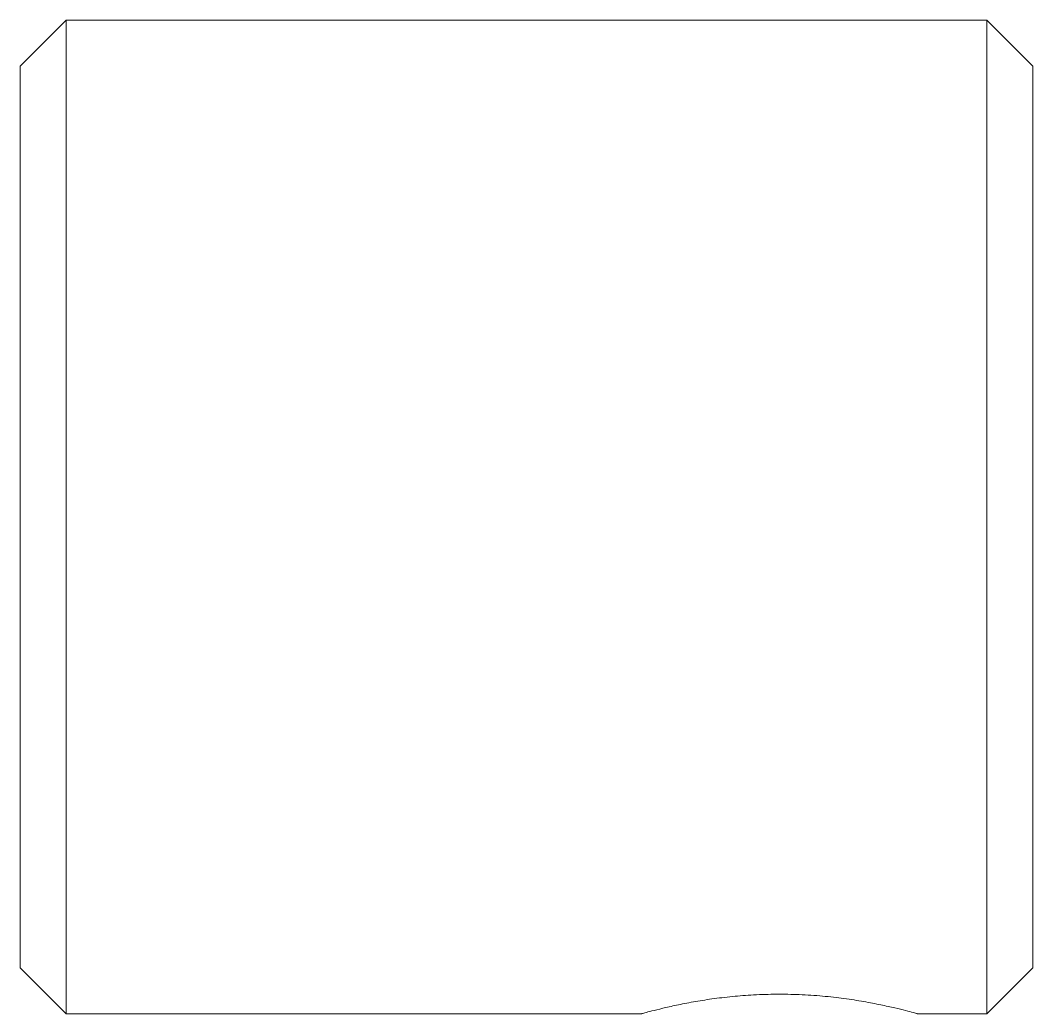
# Paper-space layout '_Back' of a CAD drawing. Header units: millimetres. Extents: x -5.5 to 5.5, y -5.4 to 5.4.
import ezdxf

# ---------------------------------------------------------------- set-up
doc = ezdxf.new("R2010")
doc.units = ezdxf.units.MM

psp = doc.layouts.new('_Back')

# ---------------------------------------------------------------- linework, layer by layer
at = {"color": 7, "linetype": 'Continuous', "lineweight": 15}
for p, q in [((-5, 5.4), (-5.5, 4.9)), ((5, 5.4), (-5, 5.4)), ((-5, 5.4), (-5, -5.4)), ((5.5, 4.9), (5, 5.4)), ((5, -5.4), (5, 5.4)), ((-5.5, -4.9), (-5.5, 4.9)), ((5.5, 4.9), (5.5, -4.9)), ((-5.5, -4.9), (-5, -5.4)), ((5, -5.4), (5.5, -4.9)), ((-5, -5.4), (1.254, -5.4)), ((4.245, -5.4), (5, -5.4))]:
    psp.add_line(p, q, dxfattribs=at)
psp.add_open_spline([(4.245, -5.399), (4.245, -5.399), (4.247, -5.399), (4.205, -5.388), (4.125, -5.366), (4.005, -5.337), (3.853, -5.303), (3.666, -5.267), (3.453, -5.233), (3.216, -5.206), (2.969, -5.19), (2.716, -5.186), (2.47, -5.193), (2.233, -5.212), (2.011, -5.238), (1.807, -5.271), (1.626, -5.307), (1.473, -5.342), (1.356, -5.371), (1.281, -5.391), (1.248, -5.401), (1.253, -5.399), (1.254, -5.399)], degree=3, knots=[0, 0, 0, 0, 0.030945, 0.081838, 0.13418, 0.185648, 0.238516, 0.291666, 0.346333, 0.399798, 0.454915, 0.506658, 0.55997, 0.610676, 0.662789, 0.714712, 0.768051, 0.821567, 0.876655, 0.929709, 0.984405, 1, 1, 1, 1], dxfattribs=at)

doc.saveas('drawing.dxf')
